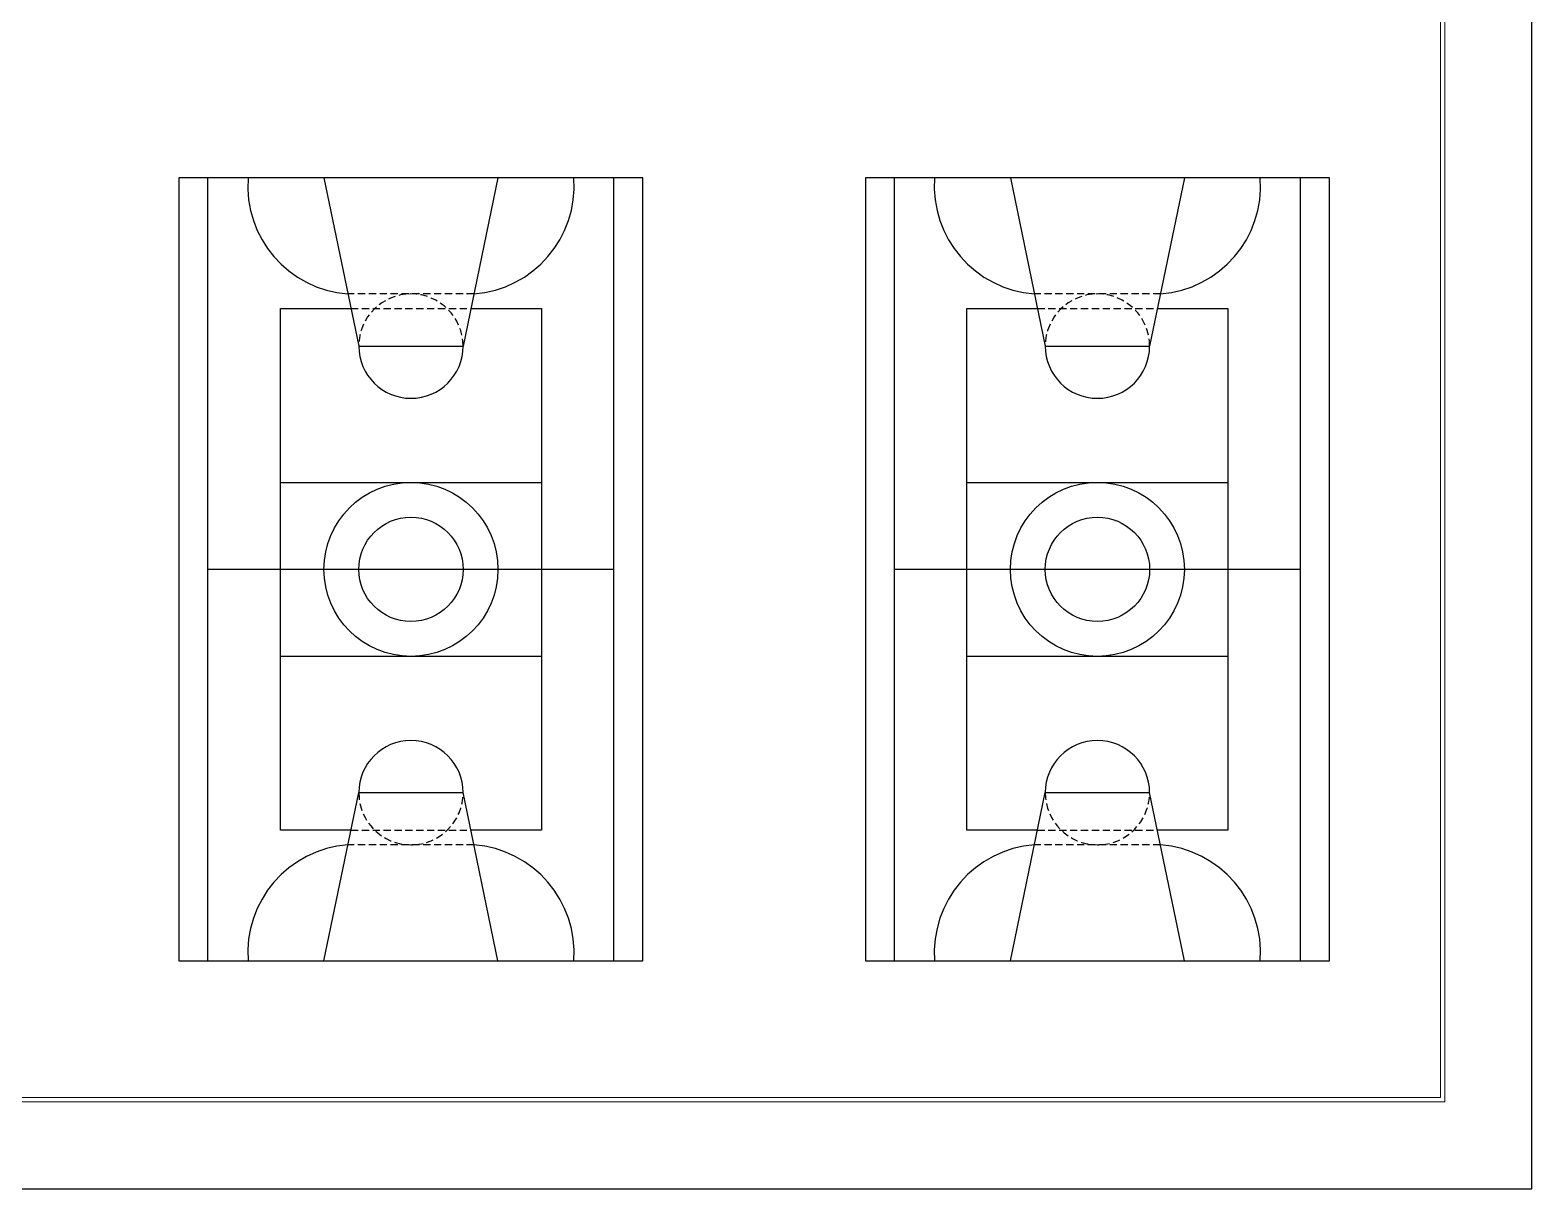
# Model space of a CAD drawing. Header units: millimetres. Extents: x 2667 to 2848, y -1 to 1765.
# Drawn here: x 2775.6 to 2827.4, y 1677.7 to 1717.6 of the extents above; entities that cross this region are included whole.
import ezdxf

# ---------------------------------------------------------------- set-up
doc = ezdxf.new("R2010")
doc.units = ezdxf.units.MM
doc.linetypes.add('HIDDEN', pattern=[0.375, 0.25, -0.125])
doc.layers.add('MURATURA_sezioni', color=5, linetype='Continuous', lineweight=18)

msp = doc.modelspace()

# ---------------------------------------------------------------- linework, layer by layer
for p, q in [((2780.786, 1712.527), (2780.786, 1685.527)), ((2796.786, 1712.527), (2780.786, 1712.527)), ((2781.786, 1685.527), (2781.786, 1712.527)), ((2785.786, 1712.527), (2786.986, 1706.727)), ((2791.786, 1712.527), (2790.586, 1706.727)), ((2795.786, 1685.527), (2795.786, 1712.527)), ((2796.786, 1685.527), (2796.786, 1712.527)), ((2804.463, 1712.527), (2804.463, 1685.527)), ((2820.463, 1712.527), (2804.463, 1712.527)), ((2805.463, 1685.527), (2805.463, 1712.527)), ((2809.463, 1712.527), (2810.663, 1706.727)), ((2815.463, 1712.527), (2814.263, 1706.727)), ((2819.463, 1685.527), (2819.463, 1712.527)), ((2820.463, 1685.527), (2820.463, 1712.527)), ((2784.286, 1708.027), (2786.717, 1708.027)), ((2784.286, 1690.027), (2784.286, 1708.027)), ((2790.855, 1708.027), (2793.286, 1708.027)), ((2793.286, 1708.027), (2793.286, 1690.027)), ((2807.963, 1708.027), (2810.394, 1708.027)), ((2807.963, 1690.027), (2807.963, 1708.027)), ((2814.532, 1708.027), (2816.963, 1708.027)), ((2816.963, 1708.027), (2816.963, 1690.027)), ((2786.986, 1706.727), (2790.586, 1706.727)), ((2810.663, 1706.727), (2814.263, 1706.727)), ((2784.286, 1702.027), (2793.286, 1702.027)), ((2807.963, 1702.027), (2816.963, 1702.027)), ((2795.786, 1699.027), (2781.786, 1699.027)), ((2819.463, 1699.027), (2805.463, 1699.027)), ((2793.286, 1696.027), (2784.286, 1696.027)), ((2816.963, 1696.027), (2807.963, 1696.027)), ((2785.786, 1685.527), (2786.986, 1691.327)), ((2786.986, 1691.327), (2790.586, 1691.327)), ((2791.786, 1685.527), (2790.586, 1691.327)), ((2809.463, 1685.527), (2810.663, 1691.327)), ((2810.663, 1691.327), (2814.263, 1691.327)), ((2815.463, 1685.527), (2814.263, 1691.327)), ((2786.717, 1690.027), (2784.286, 1690.027)), ((2793.286, 1690.027), (2790.855, 1690.027)), ((2810.394, 1690.027), (2807.963, 1690.027)), ((2816.963, 1690.027), (2814.532, 1690.027)), ((2780.786, 1685.527), (2796.786, 1685.527)), ((2804.463, 1685.527), (2820.463, 1685.527))]:
    msp.add_line(p, q)
at = {"linetype": 'HIDDEN'}
for p, q in [((2790.958, 1708.527), (2786.614, 1708.527)), ((2814.635, 1708.527), (2810.29, 1708.527)), ((2786.717, 1708.027), (2790.855, 1708.027)), ((2810.394, 1708.027), (2814.532, 1708.027)), ((2786.717, 1690.027), (2790.855, 1690.027)), ((2810.394, 1690.027), (2814.532, 1690.027)), ((2790.958, 1689.527), (2786.614, 1689.527)), ((2814.635, 1689.527), (2810.29, 1689.527))]:
    msp.add_line(p, q, dxfattribs=at)
msp.add_lwpolyline([(2684.449, 1677.657), (2827.449, 1677.657), (2827.449, 1764.657), (2684.449, 1764.657)], close=True)
for centre, radius in [((2788.786, 1699.027), 3), ((2812.463, 1699.027), 3), ((2788.786, 1699.027), 1.8), ((2812.463, 1699.027), 1.8)]:
    msp.add_circle(centre, radius)
at = {"linetype": 'Continuous'}
for centre, start, end in [((2786.891, 1712.249), 175.7306, 265.7306), ((2790.681, 1712.249), 274.2694, 4.2694), ((2810.568, 1712.249), 175.7306, 265.7306), ((2814.357, 1712.249), 274.2694, 4.2694), ((2786.891, 1685.805), 94.2694, 184.2694), ((2790.681, 1685.805), 355.7306, 85.7306), ((2810.568, 1685.805), 94.2694, 184.2694), ((2814.357, 1685.805), 355.7306, 85.7306)]:
    msp.add_arc(centre, 3.732, start, end, dxfattribs=at)
at = {"linetype": 'HIDDEN'}
for centre, start, end in [((2788.786, 1706.727), 0, 180), ((2812.463, 1706.727), 0, 180), ((2788.786, 1691.327), 180, 0), ((2812.463, 1691.327), 180, 0)]:
    msp.add_arc(centre, 1.8, start, end, dxfattribs=at)
for centre, start, end in [((2788.786, 1706.727), 180, 0), ((2812.463, 1706.727), 180, 0), ((2788.786, 1691.327), 0, 180), ((2812.463, 1691.327), 0, 180)]:
    msp.add_arc(centre, 1.8, start, end)
at = {"layer": 'MURATURA_sezioni'}
for points in [[(2687.449, 1727.814), (2687.449, 1680.657), (2824.449, 1680.657), (2824.449, 1761.657), (2687.449, 1761.657), (2687.449, 1757.868)], [(2687.599, 1726.971), (2687.599, 1680.807), (2824.299, 1680.807), (2824.299, 1761.507), (2687.599, 1761.507), (2687.599, 1757.838)]]:
    msp.add_lwpolyline(points, dxfattribs=at)

doc.saveas('drawing.dxf')
